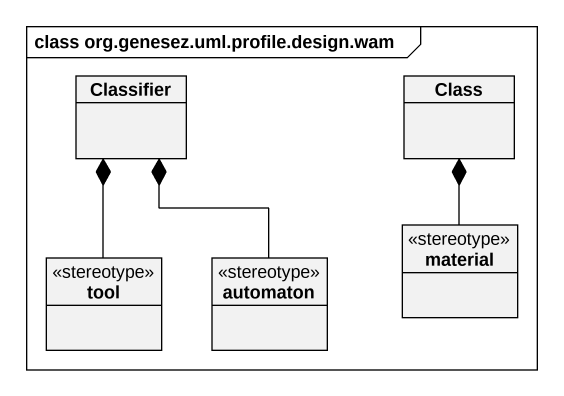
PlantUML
@startuml
mainframe class org.genesez.uml.profile.design.wam
hide circle
hide empty members
class Classifier
class "Class" as Class_
class tool <<stereotype>>
class automaton <<stereotype>>
class material <<stereotype>>
tool -up-* Classifier
automaton -up-* Classifier
material -up-* Class_
@enduml
